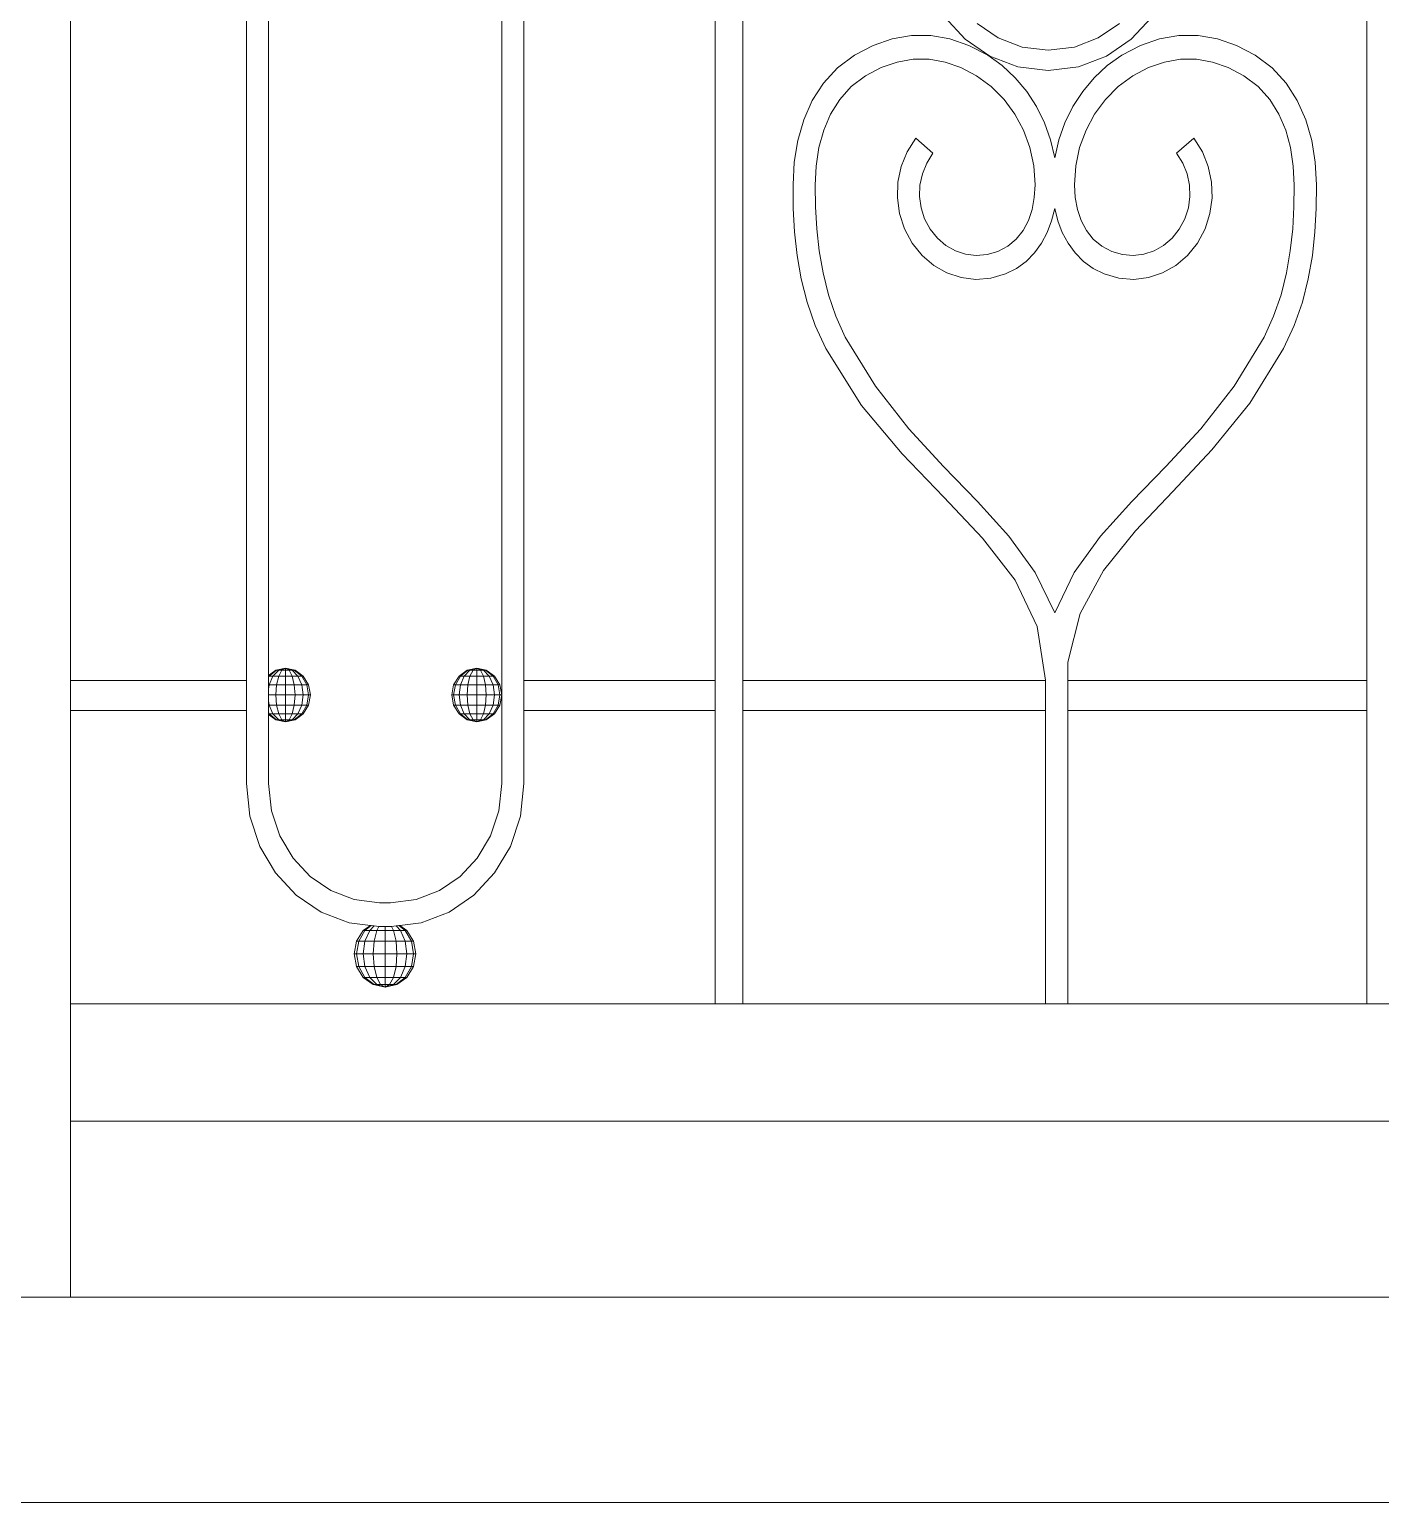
# Model space of a CAD drawing. Header units: millimetres. Extents: x 1832547 to 2001569, y -558009 to -417808.
# Drawn here: x 1857665 to 1858126, y -519217 to -518715 of the extents above; entities that cross this region are included whole.
import ezdxf

# ---------------------------------------------------------------- set-up
doc = ezdxf.new("R2010")
doc.units = ezdxf.units.MM
doc.header["$MEASUREMENT"] = 0
doc.layers.add('CA_manh 08', color=8, linetype='CONTINUOUS', lineweight=9)

msp = doc.modelspace()

# ---------------------------------------------------------------- linework, layer by layer
at = {"layer": 'CA_manh 08'}
for p, q in [((1857679.39, -518937.12), (1857679.39, -518424.07)), ((1857739.35, -518424.07), (1857739.35, -518937.12)), ((1857746.92, -518935.35), (1857746.92, -518425.46)), ((1857826.37, -518425.82), (1857826.37, -518942.01)), ((1857833.94, -518937.12), (1857833.94, -518424.84)), ((1857899.1, -518424.84), (1857899.1, -518937.12)), ((1857908.56, -518937.12), (1857908.56, -518424.84)), ((1858121.18, -518424.84), (1858121.18, -518937.12)), ((1857977.39, -518710.96), (1857984.39, -518718.49)), ((1857995.62, -518718.01), (1857988.42, -518713.09)), ((1858036.9, -518713.09), (1858029.71, -518718.01)), ((1858040.93, -518718.49), (1858047.94, -518710.96)), ((1857952.96, -518720.58), (1857959.45, -518718.34)), ((1857959.45, -518718.34), (1857966.01, -518717.23)), ((1857966.01, -518717.23), (1857972.59, -518717.23)), ((1857972.59, -518717.23), (1857979.15, -518718.34)), ((1857979.15, -518718.34), (1857985.64, -518720.58)), ((1857984.39, -518718.49), (1857992.79, -518724.22)), ((1858003.78, -518721.14), (1857995.62, -518718.01)), ((1858029.71, -518718.01), (1858021.55, -518721.14)), ((1858032.54, -518724.22), (1858040.93, -518718.49)), ((1858044.1, -518720.58), (1858050.59, -518718.34)), ((1858057.15, -518717.23), (1858050.59, -518718.34)), ((1858063.73, -518717.23), (1858057.15, -518717.23)), ((1858063.73, -518717.23), (1858070.29, -518718.34)), ((1858070.29, -518718.34), (1858076.78, -518720.58)), ((1857940.81, -518728.29), (1857946.59, -518723.93)), ((1857946.59, -518723.93), (1857952.96, -518720.58)), ((1857985.64, -518720.58), (1857992.01, -518723.93)), ((1857992.01, -518723.93), (1857996.97, -518727.48)), ((1857992.79, -518724.22), (1858002.3, -518727.88)), ((1858012.66, -518722.24), (1858003.78, -518721.14)), ((1858021.55, -518721.14), (1858012.66, -518722.24)), ((1858023.02, -518727.88), (1858032.54, -518724.22)), ((1858032.76, -518727.48), (1858037.73, -518723.93)), ((1858037.73, -518723.93), (1858044.1, -518720.58)), ((1858083.15, -518723.93), (1858076.78, -518720.58)), ((1858083.15, -518723.93), (1858088.93, -518728.29)), ((1857936.03, -518733.49), (1857940.81, -518728.29)), ((1857955.72, -518728.14), (1857950.38, -518730.97)), ((1857955.72, -518728.14), (1857961.13, -518726.26)), ((1857966.58, -518725.32), (1857961.13, -518726.26)), ((1857972.03, -518725.33), (1857966.58, -518725.32)), ((1857977.48, -518726.27), (1857972.03, -518725.33)), ((1857982.88, -518728.15), (1857977.48, -518726.27)), ((1857988.22, -518730.97), (1857982.88, -518728.15)), ((1857996.97, -518727.48), (1858001.43, -518731.62)), ((1858002.3, -518727.88), (1858012.66, -518729.16)), ((1858012.66, -518729.16), (1858023.02, -518727.88)), ((1858028.31, -518731.62), (1858032.76, -518727.48)), ((1858046.86, -518728.15), (1858041.52, -518730.97)), ((1858052.26, -518726.27), (1858046.86, -518728.15)), ((1858057.7, -518725.33), (1858052.26, -518726.27)), ((1858063.16, -518725.32), (1858057.7, -518725.33)), ((1858068.61, -518726.26), (1858063.16, -518725.32)), ((1858074.02, -518728.14), (1858068.61, -518726.26)), ((1858079.36, -518730.97), (1858074.02, -518728.14)), ((1858088.93, -518728.29), (1858093.71, -518733.49)), ((1857932.21, -518739.42), (1857936.03, -518733.49)), ((1857950.38, -518730.97), (1857945.53, -518734.64)), ((1857993.22, -518734.64), (1857988.22, -518730.97)), ((1858001.43, -518731.62), (1858005.33, -518736.28)), ((1858024.41, -518736.28), (1858028.31, -518731.62)), ((1858041.52, -518730.97), (1858036.51, -518734.64)), ((1858084.2, -518734.64), (1858079.36, -518730.97)), ((1858093.71, -518733.49), (1858097.53, -518739.42)), ((1857929.31, -518745.96), (1857932.21, -518739.42)), ((1857941.58, -518739.01), (1857938.46, -518744)), ((1857945.53, -518734.64), (1857941.58, -518739.01)), ((1857997.59, -518739.01), (1857993.22, -518734.64)), ((1858001.27, -518743.99), (1857997.59, -518739.01)), ((1858005.33, -518736.28), (1858008.66, -518741.41)), ((1858021.08, -518741.41), (1858024.41, -518736.28)), ((1858032.15, -518739.01), (1858028.47, -518743.99)), ((1858036.51, -518734.64), (1858032.15, -518739.01)), ((1858088.16, -518739.01), (1858084.2, -518734.64)), ((1858091.28, -518744), (1858088.16, -518739.01)), ((1858097.53, -518739.42), (1858100.43, -518745.96)), ((1857938.46, -518744), (1857936.11, -518749.5)), ((1858004.22, -518749.49), (1858001.27, -518743.99)), ((1858008.66, -518741.41), (1858011.38, -518746.93)), ((1858018.36, -518746.93), (1858021.08, -518741.41)), ((1858028.47, -518743.99), (1858025.52, -518749.49)), ((1858093.62, -518749.5), (1858091.28, -518744)), ((1857927.28, -518753), (1857929.31, -518745.96)), ((1857936.11, -518749.5), (1857934.5, -518755.43)), ((1858006.38, -518755.41), (1858004.22, -518749.49)), ((1858011.38, -518746.93), (1858013.46, -518752.78)), ((1858016.28, -518752.78), (1858018.36, -518746.93)), ((1858025.52, -518749.49), (1858023.35, -518755.41)), ((1858095.24, -518755.43), (1858093.62, -518749.5)), ((1858100.43, -518745.96), (1858102.46, -518753)), ((1857926.08, -518760.43), (1857927.28, -518753)), ((1857964.57, -518756.84), (1857967.51, -518752.21)), ((1857967.51, -518752.21), (1857973.36, -518757.36)), ((1858013.46, -518752.78), (1858014.87, -518758.9)), ((1858014.87, -518758.9), (1858016.28, -518752.78)), ((1858056.38, -518757.36), (1858062.23, -518752.21)), ((1858062.23, -518752.21), (1858065.17, -518756.84)), ((1858102.46, -518753), (1858103.66, -518760.43)), ((1857934.5, -518755.43), (1857933.56, -518761.7)), ((1857962.54, -518761.87), (1857964.57, -518756.84)), ((1857973.36, -518757.36), (1857971.23, -518760.71)), ((1858007.72, -518761.65), (1858006.38, -518755.41)), ((1858023.35, -518755.41), (1858022.02, -518761.65)), ((1858058.51, -518760.71), (1858056.38, -518757.36)), ((1858065.17, -518756.84), (1858067.2, -518761.87)), ((1858096.18, -518761.7), (1858095.24, -518755.43)), ((1857925.67, -518768.15), (1857926.08, -518760.43)), ((1857933.56, -518761.7), (1857933.24, -518768.21)), ((1857961.43, -518767.16), (1857962.54, -518761.87)), ((1857969.76, -518764.36), (1857968.94, -518768.18)), ((1857971.23, -518760.71), (1857969.76, -518764.36)), ((1858008.17, -518768.14), (1858007.72, -518761.65)), ((1858022.02, -518761.65), (1858021.57, -518768.14)), ((1858059.98, -518764.36), (1858058.51, -518760.71)), ((1858060.8, -518768.18), (1858059.98, -518764.36)), ((1858067.2, -518761.87), (1858068.31, -518767.16)), ((1858096.5, -518768.21), (1858096.18, -518761.7)), ((1858103.66, -518760.43), (1858104.07, -518768.15)), ((1857925.77, -518776.16), (1857925.67, -518768.15)), ((1857933.24, -518768.21), (1857933.34, -518775.64)), ((1857961.24, -518772.56), (1857961.43, -518767.16)), ((1857968.94, -518768.18), (1857968.8, -518772.09)), ((1858007.91, -518772.46), (1858008.17, -518768.14)), ((1858021.57, -518768.14), (1858021.83, -518772.46)), ((1858060.94, -518772.09), (1858060.8, -518768.18)), ((1858068.31, -518767.16), (1858068.5, -518772.56)), ((1858096.4, -518775.64), (1858096.5, -518768.21)), ((1858104.07, -518768.15), (1858103.97, -518776.16)), ((1857961.97, -518777.92), (1857961.24, -518772.56)), ((1857968.8, -518772.09), (1857969.32, -518775.98)), ((1858007.15, -518776.55), (1858007.91, -518772.46)), ((1858021.83, -518772.46), (1858022.59, -518776.55)), ((1858060.42, -518775.98), (1858060.94, -518772.09)), ((1858068.5, -518772.56), (1858067.77, -518777.92)), ((1857926.19, -518784.17), (1857925.77, -518776.16)), ((1857933.34, -518775.64), (1857933.76, -518783.15)), ((1857963.64, -518783.1), (1857961.97, -518777.92)), ((1857969.32, -518775.98), (1857970.52, -518779.73)), ((1857970.52, -518779.73), (1857972.41, -518783.26)), ((1858005.88, -518780.32), (1858007.15, -518776.55)), ((1858014.87, -518776.17), (1858013.8, -518780.37)), ((1858015.94, -518780.37), (1858014.87, -518776.17)), ((1858022.59, -518776.55), (1858023.86, -518780.32)), ((1858057.33, -518783.26), (1858059.22, -518779.73)), ((1858059.22, -518779.73), (1858060.42, -518775.98)), ((1858067.77, -518777.92), (1858066.1, -518783.1)), ((1858095.98, -518783.15), (1858096.4, -518775.64)), ((1858103.97, -518776.16), (1858103.55, -518784.17)), ((1857927.05, -518792.16), (1857926.19, -518784.17)), ((1857933.76, -518783.15), (1857934.58, -518790.67)), ((1857966.24, -518787.96), (1857963.64, -518783.1)), ((1857972.41, -518783.26), (1857974.88, -518786.33)), ((1858001.74, -518786.65), (1858004.07, -518783.71)), ((1858004.07, -518783.71), (1858005.88, -518780.32)), ((1858012.29, -518784.33), (1858010.33, -518788)), ((1858013.8, -518780.37), (1858012.29, -518784.33)), ((1858017.45, -518784.33), (1858015.94, -518780.37)), ((1858019.41, -518788), (1858017.45, -518784.33)), ((1858023.86, -518780.32), (1858025.66, -518783.71)), ((1858025.66, -518783.71), (1858028, -518786.65)), ((1858054.86, -518786.33), (1858057.33, -518783.26)), ((1858066.1, -518783.1), (1858063.5, -518787.96)), ((1858095.15, -518790.67), (1858095.98, -518783.15)), ((1858103.55, -518784.17), (1858102.69, -518792.16)), ((1857969.65, -518792.2), (1857966.24, -518787.96)), ((1857974.88, -518786.33), (1857977.77, -518788.79)), ((1857977.77, -518788.79), (1857981, -518790.61)), ((1857995.43, -518790.87), (1857998.86, -518789.06)), ((1857998.86, -518789.06), (1858001.74, -518786.65)), ((1858010.33, -518788), (1858007.93, -518791.31)), ((1858021.81, -518791.31), (1858019.41, -518788)), ((1858028, -518786.65), (1858030.88, -518789.06)), ((1858030.88, -518789.06), (1858034.31, -518790.87)), ((1858048.74, -518790.61), (1858051.97, -518788.79)), ((1858051.97, -518788.79), (1858054.86, -518786.33)), ((1858063.5, -518787.96), (1858060.09, -518792.2)), ((1857928.44, -518800.14), (1857927.05, -518792.16)), ((1857934.58, -518790.67), (1857935.89, -518798.17)), ((1857973.65, -518795.6), (1857969.65, -518792.2)), ((1857981, -518790.61), (1857984.47, -518791.76)), ((1857984.47, -518791.76), (1857988.09, -518792.21)), ((1857988.09, -518792.21), (1857991.78, -518791.92)), ((1857991.78, -518791.92), (1857995.43, -518790.87)), ((1858005.09, -518794.2), (1858001.8, -518796.61)), ((1858007.93, -518791.31), (1858005.09, -518794.2)), ((1858024.65, -518794.2), (1858021.81, -518791.31)), ((1858027.94, -518796.61), (1858024.65, -518794.2)), ((1858034.31, -518790.87), (1858037.96, -518791.92)), ((1858037.96, -518791.92), (1858041.65, -518792.21)), ((1858041.65, -518792.21), (1858045.27, -518791.76)), ((1858045.27, -518791.76), (1858048.74, -518790.61)), ((1858060.09, -518792.2), (1858056.09, -518795.6)), ((1858093.85, -518798.17), (1858095.15, -518790.67)), ((1858102.69, -518792.16), (1858101.29, -518800.14)), ((1857935.89, -518798.17), (1857937.75, -518805.59)), ((1857978.12, -518798.12), (1857973.65, -518795.6)), ((1857982.93, -518799.71), (1857978.12, -518798.12)), ((1857987.94, -518800.33), (1857982.93, -518799.71)), ((1857998.07, -518798.48), (1857993.03, -518799.93)), ((1858001.8, -518796.61), (1857998.07, -518798.48)), ((1858031.66, -518798.48), (1858027.94, -518796.61)), ((1858036.7, -518799.93), (1858031.66, -518798.48)), ((1858046.81, -518799.71), (1858041.8, -518800.33)), ((1858051.62, -518798.12), (1858046.81, -518799.71)), ((1858056.09, -518795.6), (1858051.62, -518798.12)), ((1858091.99, -518805.59), (1858093.85, -518798.17)), ((1857930.48, -518808.1), (1857928.44, -518800.14)), ((1857993.03, -518799.93), (1857987.94, -518800.33)), ((1858041.8, -518800.33), (1858036.7, -518799.93)), ((1858101.29, -518800.14), (1858099.26, -518808.1)), ((1857933.26, -518816.04), (1857930.48, -518808.1)), ((1857937.75, -518805.59), (1857940.26, -518812.89)), ((1858089.48, -518812.89), (1858091.99, -518805.59)), ((1858099.26, -518808.1), (1858096.48, -518816.04)), ((1857940.26, -518812.89), (1857943.49, -518820.01)), ((1858086.24, -518820.01), (1858089.48, -518812.89)), ((1857936.88, -518823.96), (1857933.26, -518816.04)), ((1858096.48, -518816.04), (1858092.85, -518823.96)), ((1857949.06, -518843.34), (1857936.88, -518823.96)), ((1857943.49, -518820.01), (1857953.72, -518836.8)), ((1858076.02, -518836.8), (1858086.24, -518820.01)), ((1858092.85, -518823.96), (1858081.35, -518842.52)), ((1857953.72, -518836.8), (1857965.12, -518851.25)), ((1858064.62, -518851.25), (1858076.02, -518836.8)), ((1857962.87, -518859.84), (1857949.06, -518843.34)), ((1858081.35, -518842.52), (1858068.4, -518858.42)), ((1857965.12, -518851.25), (1857976.98, -518864.08)), ((1858052.76, -518864.08), (1858064.62, -518851.25)), ((1857977.03, -518874.54), (1857962.87, -518859.84)), ((1858068.4, -518858.42), (1858055.06, -518872.61)), ((1857976.98, -518864.08), (1857988.59, -518876.04)), ((1858041.14, -518876.04), (1858052.76, -518864.08)), ((1857990.28, -518888.53), (1857977.03, -518874.54)), ((1858055.06, -518872.61), (1858042.42, -518886.02)), ((1857988.59, -518876.04), (1857999.25, -518887.85)), ((1858030.48, -518887.85), (1858041.14, -518876.04)), ((1858001.33, -518902.88), (1857990.28, -518888.53)), ((1857999.25, -518887.85), (1858008.25, -518900.25)), ((1858021.49, -518900.25), (1858030.48, -518887.85)), ((1858042.42, -518886.02), (1858031.54, -518899.57)), ((1858008.25, -518900.25), (1858014.87, -518913.96)), ((1858014.87, -518913.96), (1858021.49, -518900.25)), ((1858031.54, -518899.57), (1858023.48, -518914.19)), ((1858008.92, -518918.66), (1858001.33, -518902.88)), ((1858023.48, -518914.19), (1858019.33, -518930.81)), ((1858011.76, -518936.98), (1858008.92, -518918.66)), ((1857746.92, -518935.35), (1857749.42, -518933.56)), ((1857746.92, -518935.54), (1857746.92, -518935.35)), ((1857747.11, -518935.54), (1857749.66, -518933.56)), ((1857748.42, -518935.54), (1857750.37, -518933.56)), ((1857749.42, -518933.56), (1857752.67, -518932.86)), ((1857749.66, -518933.56), (1857749.42, -518933.56)), ((1857749.66, -518933.56), (1857752.67, -518932.86)), ((1857750.37, -518933.56), (1857749.66, -518933.56)), ((1857750.37, -518933.56), (1857752.67, -518932.86)), ((1857751.43, -518933.56), (1857750.37, -518933.56)), ((1857750.37, -518935.54), (1857751.43, -518933.56)), ((1857751.43, -518933.56), (1857752.67, -518932.86)), ((1857752.67, -518933.56), (1857751.43, -518933.56)), ((1857752.67, -518932.86), (1857752.67, -518933.56)), ((1857755.93, -518933.56), (1857752.67, -518932.86)), ((1857755.68, -518933.56), (1857752.67, -518932.86)), ((1857754.98, -518933.56), (1857752.67, -518932.86)), ((1857753.92, -518933.56), (1857752.67, -518932.86)), ((1857753.92, -518933.56), (1857752.67, -518933.56)), ((1857752.67, -518933.56), (1857752.67, -518935.54)), ((1857754.98, -518933.56), (1857753.92, -518933.56)), ((1857754.98, -518935.54), (1857753.92, -518933.56)), ((1857755.68, -518933.56), (1857754.98, -518933.56)), ((1857756.93, -518935.54), (1857754.98, -518933.56)), ((1857755.68, -518933.56), (1857755.93, -518933.56)), ((1857758.23, -518935.54), (1857755.68, -518933.56)), ((1857758.69, -518935.54), (1857755.93, -518933.56)), ((1857811.84, -518935.54), (1857814.6, -518933.56)), ((1857812.3, -518935.54), (1857814.85, -518933.56)), ((1857813.6, -518935.54), (1857815.55, -518933.56)), ((1857814.6, -518933.56), (1857817.86, -518932.86)), ((1857814.85, -518933.56), (1857814.6, -518933.56)), ((1857814.85, -518933.56), (1857817.86, -518932.86)), ((1857815.55, -518933.56), (1857814.85, -518933.56)), ((1857815.55, -518933.56), (1857817.86, -518932.86)), ((1857816.61, -518933.56), (1857815.55, -518933.56)), ((1857815.55, -518935.54), (1857816.61, -518933.56)), ((1857816.61, -518933.56), (1857817.86, -518932.86)), ((1857817.86, -518933.56), (1857816.61, -518933.56)), ((1857817.86, -518932.86), (1857817.86, -518933.56)), ((1857821.12, -518933.56), (1857817.86, -518932.86)), ((1857820.87, -518933.56), (1857817.86, -518932.86)), ((1857820.16, -518933.56), (1857817.86, -518932.86)), ((1857819.1, -518933.56), (1857817.86, -518932.86)), ((1857819.1, -518933.56), (1857817.86, -518933.56)), ((1857817.86, -518933.56), (1857817.86, -518935.54)), ((1857820.16, -518933.56), (1857819.1, -518933.56)), ((1857820.16, -518935.54), (1857819.1, -518933.56)), ((1857820.87, -518933.56), (1857820.16, -518933.56)), ((1857822.11, -518935.54), (1857820.16, -518933.56)), ((1857820.87, -518933.56), (1857821.12, -518933.56)), ((1857823.42, -518935.54), (1857820.87, -518933.56)), ((1857823.88, -518935.54), (1857821.12, -518933.56)), ((1858019.33, -518930.81), (1858019.33, -518937.12)), ((1857679.39, -518937.12), (1857739.35, -518937.12)), ((1857679.39, -518937.12), (1857679.39, -518947.28)), ((1857739.35, -518937.12), (1857739.35, -518947.28)), ((1857747.11, -518935.54), (1857746.92, -518935.54)), ((1857746.92, -518935.88), (1857747.11, -518935.54)), ((1857746.92, -518935.88), (1857746.92, -518935.54)), ((1857746.92, -518938.51), (1857746.92, -518935.88)), ((1857747.11, -518938.51), (1857746.92, -518938.51)), ((1857746.92, -518939.98), (1857747.11, -518938.51)), ((1857746.92, -518939.98), (1857746.92, -518938.51)), ((1857746.92, -518942.01), (1857746.92, -518939.98)), ((1857748.42, -518935.54), (1857747.11, -518935.54)), ((1857747.11, -518938.51), (1857748.42, -518935.54)), ((1857749.66, -518938.51), (1857747.11, -518938.51)), ((1857750.37, -518935.54), (1857748.42, -518935.54)), ((1857749.42, -518942.01), (1857749.66, -518938.51)), ((1857749.66, -518938.51), (1857750.37, -518935.54)), ((1857752.67, -518938.51), (1857749.66, -518938.51)), ((1857752.67, -518935.54), (1857750.37, -518935.54)), ((1857754.98, -518935.54), (1857752.67, -518935.54)), ((1857752.67, -518935.54), (1857752.67, -518938.51)), ((1857755.68, -518938.51), (1857752.67, -518938.51)), ((1857752.67, -518938.51), (1857752.67, -518942.01)), ((1857756.93, -518935.54), (1857754.98, -518935.54)), ((1857755.68, -518938.51), (1857754.98, -518935.54)), ((1857758.23, -518938.51), (1857755.68, -518938.51)), ((1857755.93, -518942.01), (1857755.68, -518938.51)), ((1857758.23, -518935.54), (1857756.93, -518935.54)), ((1857758.23, -518938.51), (1857756.93, -518935.54)), ((1857758.69, -518935.54), (1857758.23, -518935.54)), ((1857759.94, -518938.51), (1857758.23, -518935.54)), ((1857759.94, -518938.51), (1857758.23, -518938.51)), ((1857758.69, -518942.01), (1857758.23, -518938.51)), ((1857760.54, -518938.51), (1857758.69, -518935.54)), ((1857760.54, -518938.51), (1857759.94, -518938.51)), ((1857760.54, -518942.01), (1857759.94, -518938.51)), ((1857761.19, -518942.01), (1857760.54, -518938.51)), ((1857809.34, -518942.01), (1857809.99, -518938.51)), ((1857809.99, -518938.51), (1857811.84, -518935.54)), ((1857810.59, -518938.51), (1857809.99, -518938.51)), ((1857809.99, -518942.01), (1857810.59, -518938.51)), ((1857810.59, -518938.51), (1857812.3, -518935.54)), ((1857812.3, -518938.51), (1857810.59, -518938.51)), ((1857812.3, -518935.54), (1857811.84, -518935.54)), ((1857811.84, -518942.01), (1857812.3, -518938.51)), ((1857813.6, -518935.54), (1857812.3, -518935.54)), ((1857812.3, -518938.51), (1857813.6, -518935.54)), ((1857814.85, -518938.51), (1857812.3, -518938.51)), ((1857815.55, -518935.54), (1857813.6, -518935.54)), ((1857814.6, -518942.01), (1857814.85, -518938.51)), ((1857814.85, -518938.51), (1857815.55, -518935.54)), ((1857817.86, -518938.51), (1857814.85, -518938.51)), ((1857817.86, -518935.54), (1857815.55, -518935.54)), ((1857820.16, -518935.54), (1857817.86, -518935.54)), ((1857817.86, -518935.54), (1857817.86, -518938.51)), ((1857820.87, -518938.51), (1857817.86, -518938.51)), ((1857817.86, -518938.51), (1857817.86, -518942.01)), ((1857822.11, -518935.54), (1857820.16, -518935.54)), ((1857820.87, -518938.51), (1857820.16, -518935.54)), ((1857823.42, -518938.51), (1857820.87, -518938.51)), ((1857821.12, -518942.01), (1857820.87, -518938.51)), ((1857823.42, -518935.54), (1857822.11, -518935.54)), ((1857823.42, -518938.51), (1857822.11, -518935.54)), ((1857823.88, -518935.54), (1857823.42, -518935.54)), ((1857825.12, -518938.51), (1857823.42, -518935.54)), ((1857825.12, -518938.51), (1857823.42, -518938.51)), ((1857823.88, -518942.01), (1857823.42, -518938.51)), ((1857825.72, -518938.51), (1857823.88, -518935.54)), ((1857825.72, -518938.51), (1857825.12, -518938.51)), ((1857825.72, -518942.01), (1857825.12, -518938.51)), ((1857826.37, -518942.01), (1857825.72, -518938.51)), ((1857833.94, -518947.28), (1857833.94, -518937.12)), ((1857833.94, -518937.12), (1857899.1, -518937.12)), ((1857899.1, -518937.12), (1857899.1, -518947.28)), ((1857908.56, -518947.28), (1857908.56, -518937.12)), ((1857908.56, -518937.12), (1858011.76, -518937.12)), ((1858011.76, -518936.98), (1858011.76, -518937.12)), ((1858011.76, -518947.28), (1858011.76, -518937.12)), ((1858019.33, -518937.12), (1858121.18, -518937.12)), ((1858019.33, -518937.12), (1858019.33, -518947.28)), ((1858121.18, -518947.28), (1858121.18, -518937.12)), ((1857749.42, -518942.01), (1857746.92, -518942.01)), ((1857746.92, -518944.03), (1857746.92, -518942.01)), ((1857747.11, -518945.51), (1857746.92, -518944.03)), ((1857746.92, -518945.51), (1857746.92, -518944.03)), ((1857752.67, -518942.01), (1857749.42, -518942.01)), ((1857749.66, -518945.51), (1857749.42, -518942.01)), ((1857755.93, -518942.01), (1857752.67, -518942.01)), ((1857752.67, -518942.01), (1857752.67, -518945.51)), ((1857755.68, -518945.51), (1857755.93, -518942.01)), ((1857758.69, -518942.01), (1857755.93, -518942.01)), ((1857758.23, -518945.51), (1857758.69, -518942.01)), ((1857760.54, -518942.01), (1857758.69, -518942.01)), ((1857759.94, -518945.51), (1857760.54, -518942.01)), ((1857761.19, -518942.01), (1857760.54, -518942.01)), ((1857760.54, -518945.51), (1857761.19, -518942.01)), ((1857809.99, -518942.01), (1857809.34, -518942.01)), ((1857809.99, -518945.51), (1857809.34, -518942.01)), ((1857811.84, -518942.01), (1857809.99, -518942.01)), ((1857810.59, -518945.51), (1857809.99, -518942.01)), ((1857814.6, -518942.01), (1857811.84, -518942.01)), ((1857812.3, -518945.51), (1857811.84, -518942.01)), ((1857817.86, -518942.01), (1857814.6, -518942.01)), ((1857814.85, -518945.51), (1857814.6, -518942.01)), ((1857821.12, -518942.01), (1857817.86, -518942.01)), ((1857817.86, -518942.01), (1857817.86, -518945.51)), ((1857820.87, -518945.51), (1857821.12, -518942.01)), ((1857823.88, -518942.01), (1857821.12, -518942.01)), ((1857823.42, -518945.51), (1857823.88, -518942.01)), ((1857825.72, -518942.01), (1857823.88, -518942.01)), ((1857825.12, -518945.51), (1857825.72, -518942.01)), ((1857826.37, -518942.01), (1857825.72, -518942.01)), ((1857825.72, -518945.51), (1857826.37, -518942.01)), ((1857826.37, -518942.01), (1857826.37, -518972.15)), ((1857739.35, -518947.28), (1857679.39, -518947.28)), ((1857679.39, -519047.28), (1857679.39, -518947.28)), ((1857739.35, -518947.28), (1857739.35, -518972.18)), ((1857747.11, -518945.51), (1857746.92, -518945.51)), ((1857746.92, -518948.14), (1857746.92, -518945.51)), ((1857747.11, -518948.47), (1857746.92, -518948.14)), ((1857746.92, -518948.47), (1857746.92, -518948.14)), ((1857747.11, -518948.47), (1857746.92, -518948.47)), ((1857746.92, -518948.66), (1857746.92, -518948.47)), ((1857749.42, -518950.45), (1857746.92, -518948.66)), ((1857746.92, -518972.15), (1857746.92, -518948.66)), ((1857749.66, -518945.51), (1857747.11, -518945.51)), ((1857748.42, -518948.47), (1857747.11, -518945.51)), ((1857748.42, -518948.47), (1857747.11, -518948.47)), ((1857749.66, -518950.45), (1857747.11, -518948.47)), ((1857750.37, -518948.47), (1857748.42, -518948.47)), ((1857750.37, -518950.45), (1857748.42, -518948.47)), ((1857749.66, -518950.45), (1857749.42, -518950.45)), ((1857752.67, -518951.15), (1857749.42, -518950.45)), ((1857752.67, -518945.51), (1857749.66, -518945.51)), ((1857750.37, -518948.47), (1857749.66, -518945.51)), ((1857750.37, -518950.45), (1857749.66, -518950.45)), ((1857752.67, -518951.15), (1857749.66, -518950.45)), ((1857752.67, -518948.47), (1857750.37, -518948.47)), ((1857751.43, -518950.45), (1857750.37, -518948.47)), ((1857751.43, -518950.45), (1857750.37, -518950.45)), ((1857752.67, -518951.15), (1857750.37, -518950.45)), ((1857752.67, -518950.45), (1857751.43, -518950.45)), ((1857752.67, -518951.15), (1857751.43, -518950.45)), ((1857755.68, -518945.51), (1857752.67, -518945.51)), ((1857752.67, -518945.51), (1857752.67, -518948.47)), ((1857754.98, -518948.47), (1857752.67, -518948.47)), ((1857752.67, -518948.47), (1857752.67, -518950.45)), ((1857753.92, -518950.45), (1857752.67, -518950.45)), ((1857752.67, -518950.45), (1857752.67, -518951.15)), ((1857752.67, -518951.15), (1857755.93, -518950.45)), ((1857752.67, -518951.15), (1857755.68, -518950.45)), ((1857752.67, -518951.15), (1857754.98, -518950.45)), ((1857752.67, -518951.15), (1857753.92, -518950.45)), ((1857753.92, -518950.45), (1857754.98, -518948.47)), ((1857754.98, -518950.45), (1857753.92, -518950.45)), ((1857754.98, -518948.47), (1857755.68, -518945.51)), ((1857756.93, -518948.47), (1857754.98, -518948.47)), ((1857754.98, -518950.45), (1857756.93, -518948.47)), ((1857755.68, -518950.45), (1857754.98, -518950.45)), ((1857758.23, -518945.51), (1857755.68, -518945.51)), ((1857755.68, -518950.45), (1857758.23, -518948.47)), ((1857755.93, -518950.45), (1857755.68, -518950.45)), ((1857755.93, -518950.45), (1857758.69, -518948.47)), ((1857756.93, -518948.47), (1857758.23, -518945.51)), ((1857758.23, -518948.47), (1857756.93, -518948.47)), ((1857759.94, -518945.51), (1857758.23, -518945.51)), ((1857758.23, -518948.47), (1857759.94, -518945.51)), ((1857758.23, -518948.47), (1857758.69, -518948.47)), ((1857758.69, -518948.47), (1857760.54, -518945.51)), ((1857760.54, -518945.51), (1857759.94, -518945.51)), ((1857810.59, -518945.51), (1857809.99, -518945.51)), ((1857811.84, -518948.47), (1857809.99, -518945.51)), ((1857812.3, -518945.51), (1857810.59, -518945.51)), ((1857812.3, -518948.47), (1857810.59, -518945.51)), ((1857812.3, -518948.47), (1857811.84, -518948.47)), ((1857814.6, -518950.45), (1857811.84, -518948.47)), ((1857814.85, -518945.51), (1857812.3, -518945.51)), ((1857813.6, -518948.47), (1857812.3, -518945.51)), ((1857813.6, -518948.47), (1857812.3, -518948.47)), ((1857814.85, -518950.45), (1857812.3, -518948.47)), ((1857815.55, -518948.47), (1857813.6, -518948.47)), ((1857815.55, -518950.45), (1857813.6, -518948.47)), ((1857814.85, -518950.45), (1857814.6, -518950.45)), ((1857817.86, -518951.15), (1857814.6, -518950.45)), ((1857817.86, -518945.51), (1857814.85, -518945.51)), ((1857815.55, -518948.47), (1857814.85, -518945.51)), ((1857815.55, -518950.45), (1857814.85, -518950.45)), ((1857817.86, -518951.15), (1857814.85, -518950.45)), ((1857817.86, -518948.47), (1857815.55, -518948.47)), ((1857816.61, -518950.45), (1857815.55, -518948.47)), ((1857816.61, -518950.45), (1857815.55, -518950.45)), ((1857817.86, -518951.15), (1857815.55, -518950.45)), ((1857817.86, -518950.45), (1857816.61, -518950.45)), ((1857817.86, -518951.15), (1857816.61, -518950.45)), ((1857820.87, -518945.51), (1857817.86, -518945.51)), ((1857817.86, -518945.51), (1857817.86, -518948.47)), ((1857820.16, -518948.47), (1857817.86, -518948.47)), ((1857817.86, -518948.47), (1857817.86, -518950.45)), ((1857819.1, -518950.45), (1857817.86, -518950.45)), ((1857817.86, -518950.45), (1857817.86, -518951.15)), ((1857817.86, -518951.15), (1857821.12, -518950.45)), ((1857817.86, -518951.15), (1857820.87, -518950.45)), ((1857817.86, -518951.15), (1857820.16, -518950.45)), ((1857817.86, -518951.15), (1857819.1, -518950.45)), ((1857819.1, -518950.45), (1857820.16, -518948.47)), ((1857820.16, -518950.45), (1857819.1, -518950.45)), ((1857820.16, -518948.47), (1857820.87, -518945.51)), ((1857822.11, -518948.47), (1857820.16, -518948.47)), ((1857820.16, -518950.45), (1857822.11, -518948.47)), ((1857820.87, -518950.45), (1857820.16, -518950.45)), ((1857823.42, -518945.51), (1857820.87, -518945.51)), ((1857820.87, -518950.45), (1857823.42, -518948.47)), ((1857821.12, -518950.45), (1857820.87, -518950.45)), ((1857821.12, -518950.45), (1857823.88, -518948.47)), ((1857822.11, -518948.47), (1857823.42, -518945.51)), ((1857823.42, -518948.47), (1857822.11, -518948.47)), ((1857825.12, -518945.51), (1857823.42, -518945.51)), ((1857823.42, -518948.47), (1857825.12, -518945.51)), ((1857823.42, -518948.47), (1857823.88, -518948.47)), ((1857823.88, -518948.47), (1857825.72, -518945.51)), ((1857825.72, -518945.51), (1857825.12, -518945.51)), ((1857899.1, -518947.28), (1857833.94, -518947.28)), ((1857833.94, -518972.18), (1857833.94, -518947.28)), ((1857899.1, -518947.28), (1857899.1, -519047.28)), ((1858011.76, -518947.28), (1857908.56, -518947.28)), ((1857908.56, -519047.28), (1857908.56, -518947.28)), ((1858011.76, -518947.28), (1858011.76, -519047.28)), ((1858121.18, -518947.28), (1858019.33, -518947.28)), ((1858019.33, -519047.28), (1858019.33, -518947.28)), ((1858121.18, -518947.28), (1858121.18, -519047.28)), ((1857739.35, -518972.18), (1857740.55, -518983.36)), ((1857747.92, -518981.47), (1857746.92, -518972.15)), ((1857826.37, -518972.15), (1857825.37, -518981.47)), ((1857832.74, -518983.36), (1857833.94, -518972.18)), ((1857740.55, -518983.36), (1857743.97, -518993.62)), ((1857750.77, -518990.03), (1857747.92, -518981.47)), ((1857825.37, -518981.47), (1857822.52, -518990.02)), ((1857829.32, -518993.62), (1857832.74, -518983.36)), ((1857755.25, -518997.58), (1857750.77, -518990.03)), ((1857822.52, -518990.02), (1857818.05, -518997.58)), ((1857743.97, -518993.62), (1857749.33, -519002.67)), ((1857823.96, -519002.67), (1857829.32, -518993.62)), ((1857761.11, -519003.88), (1857755.25, -518997.58)), ((1857818.05, -518997.58), (1857812.18, -519003.88)), ((1857749.33, -519002.67), (1857756.37, -519010.23)), ((1857768.14, -519008.68), (1857761.11, -519003.88)), ((1857812.18, -519003.88), (1857805.15, -519008.68)), ((1857816.92, -519010.23), (1857823.96, -519002.67)), ((1857756.37, -519010.23), (1857764.8, -519015.99)), ((1857776.11, -519011.75), (1857768.14, -519008.68)), ((1857805.15, -519008.68), (1857797.18, -519011.75)), ((1857808.49, -519015.99), (1857816.92, -519010.23)), ((1857784.78, -519012.82), (1857776.11, -519011.75)), ((1857788.51, -519012.82), (1857784.78, -519012.82)), ((1857797.18, -519011.75), (1857788.51, -519012.82)), ((1857764.8, -519015.99), (1857774.35, -519019.66)), ((1857774.35, -519019.66), (1857781.61, -519020.56)), ((1857779.2, -519022.29), (1857781.61, -519020.56)), ((1857779.77, -519022.29), (1857781.94, -519020.6)), ((1857781.38, -519022.29), (1857782.92, -519020.72)), ((1857781.61, -519020.56), (1857781.94, -519020.6)), ((1857781.94, -519020.6), (1857782.92, -519020.72)), ((1857782.92, -519020.72), (1857784.52, -519020.92)), ((1857788.76, -519020.92), (1857790.36, -519020.72)), ((1857790.36, -519020.72), (1857791.34, -519020.6)), ((1857791.9, -519022.29), (1857790.36, -519020.72)), ((1857791.34, -519020.6), (1857791.67, -519020.56)), ((1857793.51, -519022.29), (1857791.34, -519020.6)), ((1857791.67, -519020.56), (1857798.94, -519019.66)), ((1857794.08, -519022.29), (1857791.67, -519020.56)), ((1857798.94, -519019.66), (1857808.49, -519015.99)), ((1857776.92, -519025.95), (1857779.2, -519022.29)), ((1857777.66, -519025.95), (1857779.77, -519022.29)), ((1857779.77, -519022.29), (1857779.2, -519022.29)), ((1857781.38, -519022.29), (1857779.77, -519022.29)), ((1857779.77, -519025.95), (1857781.38, -519022.29)), ((1857783.79, -519022.29), (1857781.38, -519022.29)), ((1857782.92, -519025.95), (1857783.79, -519022.29)), ((1857783.79, -519022.29), (1857784.52, -519020.92)), ((1857786.64, -519022.29), (1857783.79, -519022.29)), ((1857784.52, -519020.92), (1857784.75, -519020.95)), ((1857784.75, -519020.95), (1857786.64, -519020.95)), ((1857786.64, -519020.95), (1857786.64, -519022.29)), ((1857786.64, -519020.95), (1857788.54, -519020.95)), ((1857789.48, -519022.29), (1857786.64, -519022.29)), ((1857786.64, -519022.29), (1857786.64, -519025.95)), ((1857788.54, -519020.95), (1857788.76, -519020.92)), ((1857789.48, -519022.29), (1857788.76, -519020.92)), ((1857791.9, -519022.29), (1857789.48, -519022.29)), ((1857790.36, -519025.95), (1857789.48, -519022.29)), ((1857793.51, -519022.29), (1857791.9, -519022.29)), ((1857793.51, -519025.95), (1857791.9, -519022.29)), ((1857794.08, -519022.29), (1857793.51, -519022.29)), ((1857795.62, -519025.95), (1857793.51, -519022.29)), ((1857796.35, -519025.95), (1857794.08, -519022.29)), ((1857776.12, -519030.27), (1857776.92, -519025.95)), ((1857776.92, -519030.27), (1857776.12, -519030.27)), ((1857776.92, -519034.6), (1857776.12, -519030.27)), ((1857777.66, -519025.95), (1857776.92, -519025.95)), ((1857776.92, -519030.27), (1857777.66, -519025.95)), ((1857779.2, -519030.27), (1857776.92, -519030.27)), ((1857777.66, -519034.6), (1857776.92, -519030.27)), ((1857779.77, -519025.95), (1857777.66, -519025.95)), ((1857779.2, -519030.27), (1857779.77, -519025.95)), ((1857782.62, -519030.27), (1857779.2, -519030.27)), ((1857779.77, -519034.6), (1857779.2, -519030.27)), ((1857782.92, -519025.95), (1857779.77, -519025.95)), ((1857782.62, -519030.27), (1857782.92, -519025.95)), ((1857786.64, -519030.27), (1857782.62, -519030.27)), ((1857782.92, -519034.6), (1857782.62, -519030.27)), ((1857786.64, -519025.95), (1857782.92, -519025.95)), ((1857790.36, -519025.95), (1857786.64, -519025.95)), ((1857786.64, -519025.95), (1857786.64, -519030.27)), ((1857790.66, -519030.27), (1857786.64, -519030.27)), ((1857786.64, -519030.27), (1857786.64, -519034.6)), ((1857793.51, -519025.95), (1857790.36, -519025.95)), ((1857790.66, -519030.27), (1857790.36, -519025.95)), ((1857790.36, -519034.6), (1857790.66, -519030.27)), ((1857794.08, -519030.27), (1857790.66, -519030.27)), ((1857795.62, -519025.95), (1857793.51, -519025.95)), ((1857794.08, -519030.27), (1857793.51, -519025.95)), ((1857793.51, -519034.6), (1857794.08, -519030.27)), ((1857796.35, -519030.27), (1857794.08, -519030.27)), ((1857796.35, -519025.95), (1857795.62, -519025.95)), ((1857796.35, -519030.27), (1857795.62, -519025.95)), ((1857795.62, -519034.6), (1857796.35, -519030.27)), ((1857797.15, -519030.27), (1857796.35, -519025.95)), ((1857797.15, -519030.27), (1857796.35, -519030.27)), ((1857796.35, -519034.6), (1857797.15, -519030.27)), ((1857777.66, -519034.6), (1857776.92, -519034.6)), ((1857779.2, -519038.26), (1857776.92, -519034.6)), ((1857779.77, -519034.6), (1857777.66, -519034.6)), ((1857779.77, -519038.26), (1857777.66, -519034.6)), ((1857782.92, -519034.6), (1857779.77, -519034.6)), ((1857781.38, -519038.26), (1857779.77, -519034.6)), ((1857786.64, -519034.6), (1857782.92, -519034.6)), ((1857783.79, -519038.26), (1857782.92, -519034.6)), ((1857790.36, -519034.6), (1857786.64, -519034.6)), ((1857786.64, -519034.6), (1857786.64, -519038.26)), ((1857789.48, -519038.26), (1857790.36, -519034.6)), ((1857793.51, -519034.6), (1857790.36, -519034.6)), ((1857791.9, -519038.26), (1857793.51, -519034.6)), ((1857795.62, -519034.6), (1857793.51, -519034.6)), ((1857793.51, -519038.26), (1857795.62, -519034.6)), ((1857794.08, -519038.26), (1857796.35, -519034.6)), ((1857796.35, -519034.6), (1857795.62, -519034.6)), ((1857779.77, -519038.26), (1857779.2, -519038.26)), ((1857782.62, -519040.71), (1857779.2, -519038.26)), ((1857781.38, -519038.26), (1857779.77, -519038.26)), ((1857782.92, -519040.71), (1857779.77, -519038.26)), ((1857783.79, -519038.26), (1857781.38, -519038.26)), ((1857783.79, -519040.71), (1857781.38, -519038.26)), ((1857782.92, -519040.71), (1857782.62, -519040.71)), ((1857786.64, -519041.57), (1857782.62, -519040.71)), ((1857783.79, -519040.71), (1857782.92, -519040.71)), ((1857786.64, -519041.57), (1857782.92, -519040.71)), ((1857786.64, -519038.26), (1857783.79, -519038.26)), ((1857785.1, -519040.71), (1857783.79, -519038.26)), ((1857785.1, -519040.71), (1857783.79, -519040.71)), ((1857786.64, -519041.57), (1857783.79, -519040.71)), ((1857786.64, -519040.71), (1857785.1, -519040.71)), ((1857786.64, -519041.57), (1857785.1, -519040.71)), ((1857789.48, -519038.26), (1857786.64, -519038.26)), ((1857786.64, -519038.26), (1857786.64, -519040.71)), ((1857788.18, -519040.71), (1857786.64, -519040.71)), ((1857786.64, -519040.71), (1857786.64, -519041.57)), ((1857786.64, -519041.57), (1857790.66, -519040.71)), ((1857786.64, -519041.57), (1857790.36, -519040.71)), ((1857786.64, -519041.57), (1857789.48, -519040.71)), ((1857786.64, -519041.57), (1857788.18, -519040.71)), ((1857788.18, -519040.71), (1857789.48, -519038.26)), ((1857789.48, -519040.71), (1857788.18, -519040.71)), ((1857791.9, -519038.26), (1857789.48, -519038.26)), ((1857789.48, -519040.71), (1857791.9, -519038.26)), ((1857790.36, -519040.71), (1857789.48, -519040.71)), ((1857790.36, -519040.71), (1857793.51, -519038.26)), ((1857790.66, -519040.71), (1857790.36, -519040.71)), ((1857790.66, -519040.71), (1857794.08, -519038.26)), ((1857793.51, -519038.26), (1857791.9, -519038.26)), ((1857793.51, -519038.26), (1857794.08, -519038.26)), ((1857679.39, -519047.28), (1857679.39, -519087.28)), ((1857899.1, -519047.28), (1857679.39, -519047.28)), ((1857908.56, -519047.28), (1857899.1, -519047.28)), ((1858011.76, -519047.28), (1857908.56, -519047.28)), ((1858019.33, -519047.28), (1858011.76, -519047.28)), ((1858121.18, -519047.28), (1858019.33, -519047.28)), ((1858130.64, -519047.28), (1858121.18, -519047.28)), ((1857679.39, -519147.28), (1857679.39, -519087.28)), ((1857679.39, -519087.28), (1858353.63, -519087.28)), ((1857679.39, -519147.28), (1857651.46, -519147.28)), ((1858353.63, -519147.28), (1857679.39, -519147.28)), ((1855465.15, -519217.28), (1858481.56, -519217.28))]:
    msp.add_line(p, q, dxfattribs=at)

doc.saveas('drawing.dxf')
